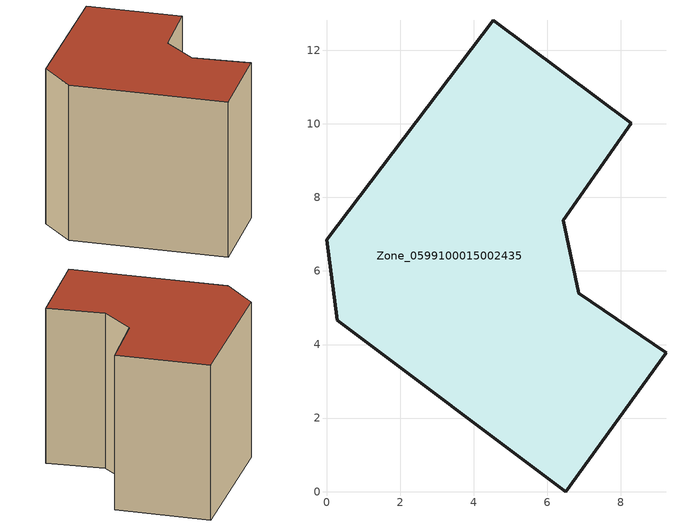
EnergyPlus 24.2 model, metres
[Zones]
Zone_0599100015002435
 floor ground (C_G): 6.86,5.39 9.23,3.77 6.5,0 0.29,4.66 0,6.84 4.54,12.81 8.29,10.01 6.44,7.37 z1.01
 wall outside (C_F): 8.29,10.01 4.54,12.81 0,6.84 0.29,4.66 6.5,0 9.23,3.77 6.86,5.39 6.44,7.37 8.29,10.01 z1.01:9.01
 roof outside (C_R): 9.23,3.77 6.86,5.39 6.44,7.37 8.29,10.01 4.54,12.81 0,6.84 0.29,4.66 6.5,0 z9.01
[BUILDING]
Pand.0599100015002435: North Axis=0; Terrain=City; Loads Convergence Tolerance Value=0.04; Temperature Convergence Tolerance Value=0.4; Solar Distribution=FullExterior; Maximum Number of Warmup Days=25; Minimum Number of Warmup Days=1
[Site:Location]
Rotterdam.The.Hague.AP_ZH_NLD Design_Conditions: Latitude=51.96; Longitude=4.45; Time Zone=1; Elevation=-4.5
[SITE:GROUNDTEMPERATURE:BUILDINGSURFACE]
18, 18, 18, 18, 18, 18, 18, 18, 18, 18, 18, 18
[MATERIAL] Thermal Absorptance=0.9; Solar Absorptance=0.7; Visible Absorptance=0.7
Name | Roughness | Thickness | Conductivity | Density | Specific Heat
G.TI.1975-1991 | MediumSmooth | 0.15 | 0.288461 | 540 | 1210
F.TI.1975-1991 | Rough | 0.3 | 0.230769 | 1920 | 840
R.TI.1975-1991 | MediumRough | 0.2 | 0.153846 | 1500 | 1000
[CONSTRUCTION]
C_G: G.TI.1975-1991
C_F: F.TI.1975-1991
C_R: R.TI.1975-1991
[ZONE]
Zone_0599100015002435: Type=1; Multiplier=1; Ceiling Height=Autocalculate; Volume=Autocalculate; Floor Area=autocalculate; Part of Total Floor Area=Yes
[ZONEINFILTRATION:DESIGNFLOWRATE]
Infil_Zone_0599100015002435: Zone or ZoneList or Space or SpaceList=Zone_0599100015002435; Schedule=AlwaysOn; Design Flow Rate Calculation Method=Flow/Area; Flow Rate per Floor Area=0.003; Constant Term Coefficient=1; Temperature Term Coefficient=0; Velocity Term Coefficient=0; Velocity Squared Term Coefficient=0
[HVACTEMPLATE:ZONE:IDEALLOADSAIRSYSTEM]
Zone_0599100015002435: Maximum Heating Supply Air Temperature=50; Minimum Cooling Supply Air Temperature=13; Maximum Heating Supply Air Humidity Ratio=0.0156; Minimum Cooling Supply Air Humidity Ratio=0.0077; Heating Limit=NoLimit; Cooling Limit=NoLimit; Dehumidification Control Type=ConstantSensibleHeatRatio; Cooling Sensible Heat Ratio=0.7; Dehumidification Setpoint=60; Humidification Control Type=None; Humidification Setpoint=30; Outdoor Air Method=None; Outdoor Air Flow Rate per Person=0.00944; Outdoor Air Flow Rate per Zone Floor Area=0; Outdoor Air Flow Rate per Zone=0; Demand Controlled Ventilation Type=None; Outdoor Air Economizer Type=NoEconomizer; Heat Recovery Type=None; Sensible Heat Recovery Effectiveness=0.7; Latent Heat Recovery Effectiveness=0.65
[ZONECONTROL:THERMOSTAT]
ThermostatControl_Zone_0599100015002435: Zone or ZoneList=Zone_0599100015002435; Control Type Schedule=DualSetpointControlType; Control 1=Thermostat_Zone_0599100015002435; Temperature Difference Between Cutout And Setpoint=0
[THERMOSTATSETPOINT:DUALSETPOINT]
Thermostat_Zone_0599100015002435: Heating Setpoint Temperature Schedule=HeatingSetpoint_Zone_0599100015002435; Cooling Setpoint Temperature Schedule=CoolingSetpoint_Zone_0599100015002435
[SCHEDULE:COMPACT]
HeatingSetpoint_Zone_0599100015002435: Through: 12/31, For: AllDays, Until: 24:00, 21
CoolingSetpoint_Zone_0599100015002435: Through: 12/31, For: AllDays, Until: 24:00, 24
DualSetpointControlType: Through: 12/31, For: AllDays, Until: 24:00, 4
AlwaysOn: Through: 12/31, For: AllDays, Until: 24:00, 1
